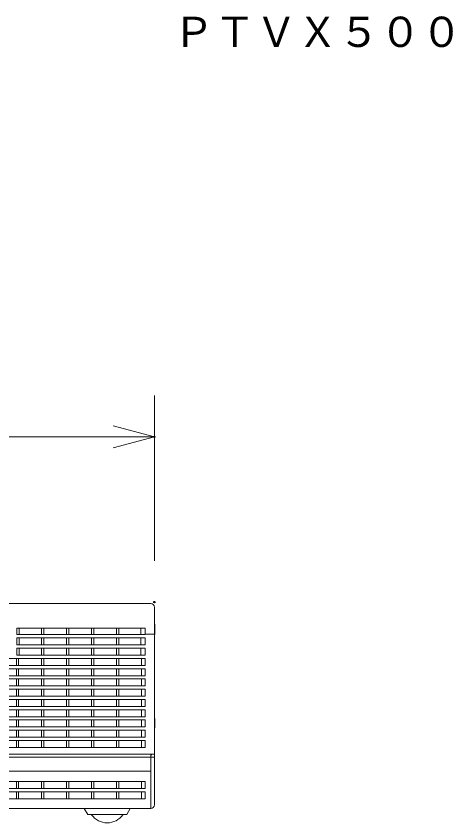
# Model space of a CAD drawing. Units: millimetres, scale not verified. Extents: x -63 to 62, y -56 to 57.
# Drawn here: x 39.02 to 60.14, y 9.41 to 48.47 of the extents above; entities that cross this region are included whole.
import ezdxf
from ezdxf.enums import TextEntityAlignment as Align

# ---------------------------------------------------------------- set-up
doc = ezdxf.new("R2010")
doc.units = ezdxf.units.MM
doc.header["$LTSCALE"] = 0.125
doc.header["$PDMODE"] = 32
doc.header["$PDSIZE"] = 0.0625
for name, color, linetype, lineweight in [('0-0_0', 7, 'Continuous', 9), ('0-3_GAIKEI', 7, 'Continuous', 9), ('0-6_SUNPO', 7, 'Continuous', 9)]:
    doc.layers.add(name, color=color, linetype=linetype, lineweight=lineweight)
doc.layers.add('0-4_TOUROKU', color=7, linetype='Continuous')
doc.layers.add('0-5_DEFPOINTS', color=7, linetype='Continuous')
doc.styles.add('ＭＳ ゴシック', font='')
doc.styles.get('ＭＳ ゴシック').set_extended_font_data('MS Gothic')

# ---------------------------------------------------------------- blocks, each defined once
blk = doc.blocks.new('_OPEN30')
at = {"layer": '0-0_0'}
blk.add_line((0, 0), (-1, 0), dxfattribs=at)
blk.add_lwpolyline([(-1, 0.26795), (0, 0), (-1, -0.26795)], dxfattribs=at)
blk = doc.blocks.new('D4')
at = {"layer": '0-5_DEFPOINTS'}
for p in [(41.8694, 27.8432), (11.3694, 19.8432), (41.8694, 19.8432)]:
    blk.add_point(p, dxfattribs=at)
at = {"layer": '0-6_SUNPO'}
for p, q in [((11.3694, 21.8432), (11.3694, 29.8432)), ((41.8694, 21.8432), (41.8694, 29.8432)), ((13.3694, 27.8432), (39.8694, 27.8432))]:
    blk.add_line(p, q, dxfattribs=at)
at = {"layer": '0-6_SUNPO', "xscale": 2, "yscale": 2, "rotation": 180}
blk.add_blockref('_OPEN30', (11.3694, 27.8432), dxfattribs=at)
at = {"layer": '0-6_SUNPO', "xscale": 2, "yscale": 2}
blk.add_blockref('_OPEN30', (41.8694, 27.8432), dxfattribs=at)
at = {"layer": '0-6_SUNPO', "style": 'ＭＳ ゴシック'}
blk.add_text('305', height=1.833, dxfattribs=at).set_placement((24.7444, 28.3432), align=Align.BOTTOM_LEFT)

msp = doc.modelspace()

# ---------------------------------------------------------------- linework, layer by layer
at = {"layer": '0-3_GAIKEI', "lineweight": 18}
for p, q in [((15.3811, 20.0266), (45.5239, 20.0266)), ((45.7025, 19.8678), (45.7014, 19.8678)), ((45.7025, 19.8678), (45.7025, 10.2821)), ((18.4299, 10.1035), (45.5239, 10.1035))]:
    msp.add_line(p, q, dxfattribs=at)
at = {"layer": '0-3_GAIKEI'}
for p, q in [((45.2623, 18.8358), (39.0491, 18.8358)), ((39.0491, 18.5282), (39.0491, 18.8358)), ((39.1681, 18.5282), (39.1681, 18.8358)), ((40.2398, 18.8358), (40.2398, 18.5284)), ((40.349, 18.8358), (40.349, 18.5284)), ((41.4505, 18.8358), (41.4505, 18.5286)), ((41.5596, 18.8358), (41.5596, 18.5286)), ((42.6611, 18.8358), (42.6611, 18.5288)), ((42.7702, 18.8358), (42.7702, 18.5288)), ((43.8717, 18.8358), (43.8717, 18.529)), ((43.9809, 18.8358), (43.9809, 18.529)), ((45.0525, 18.5292), (45.0525, 18.8358)), ((45.2623, 18.5292), (45.2623, 18.8358)), ((39.0491, 18.5282), (45.2623, 18.5292)), ((45.2644, 18.3595), (39.0491, 18.3595)), ((39.0491, 18.0221), (39.0491, 18.3595)), ((39.1681, 18.0221), (39.1681, 18.3595)), ((40.2398, 18.3595), (40.2398, 18.0221)), ((40.349, 18.3595), (40.349, 18.0221)), ((41.4505, 18.3595), (41.4505, 18.0221)), ((41.5596, 18.3595), (41.5596, 18.0221)), ((42.6611, 18.3595), (42.6611, 18.0221)), ((42.7702, 18.3595), (42.7702, 18.0221)), ((43.8717, 18.3595), (43.8717, 18.0221)), ((43.9809, 18.3595), (43.9809, 18.0221)), ((45.0525, 18.0221), (45.0525, 18.3595)), ((45.2623, 18.0221), (45.2623, 18.3595)), ((39.0491, 18.0221), (45.2644, 18.0221)), ((45.2644, 17.8633), (39.0491, 17.8633)), ((39.0491, 17.5259), (39.0491, 17.8633)), ((39.1681, 17.5259), (39.1681, 17.8633)), ((40.2398, 17.8633), (40.2398, 17.5259)), ((40.349, 17.8633), (40.349, 17.5259)), ((41.4505, 17.8633), (41.4505, 17.5259)), ((41.5596, 17.8633), (41.5596, 17.5259)), ((42.6611, 17.8633), (42.6611, 17.5259)), ((42.7702, 17.8633), (42.7702, 17.5259)), ((43.8717, 17.8633), (43.8717, 17.5259)), ((43.9809, 17.8633), (43.9809, 17.5259)), ((45.0525, 17.5259), (45.0525, 17.8633)), ((45.2623, 17.5259), (45.2623, 17.8633)), ((45.2644, 17.3672), (19.5864, 17.3672)), ((39.0292, 17.3672), (39.0292, 17.0354)), ((39.0491, 17.5259), (45.2644, 17.5259)), ((39.1384, 17.3672), (39.1384, 17.0354)), ((40.2398, 17.3672), (40.2398, 17.0354)), ((40.349, 17.3672), (40.349, 17.0354)), ((41.4505, 17.3672), (41.4505, 17.0354)), ((41.5596, 17.3672), (41.5596, 17.0354)), ((42.6611, 17.3672), (42.6611, 17.0354)), ((42.7702, 17.3672), (42.7702, 17.0354)), ((43.8717, 17.3672), (43.8717, 17.0354)), ((43.9809, 17.3672), (43.9809, 17.0354)), ((45.0823, 17.3672), (45.0823, 17.0354)), ((45.2644, 17.3672), (45.2644, 17.0298)), ((19.5864, 17.0298), (45.2644, 17.0298)), ((45.2644, 16.871), (19.5864, 16.871)), ((39.0292, 16.871), (39.0292, 16.5393)), ((39.1384, 16.871), (39.1384, 16.5393)), ((40.2398, 16.871), (40.2398, 16.5393)), ((40.349, 16.871), (40.349, 16.5393)), ((41.4505, 16.871), (41.4505, 16.5393)), ((41.5596, 16.871), (41.5596, 16.5393)), ((42.6611, 16.871), (42.6611, 16.5393)), ((42.7702, 16.871), (42.7702, 16.5393)), ((43.8717, 16.871), (43.8717, 16.5393)), ((43.9809, 16.871), (43.9809, 16.5393)), ((45.0823, 16.871), (45.0823, 16.5393)), ((45.2644, 16.871), (45.2644, 16.5336)), ((19.5864, 16.5336), (45.2644, 16.5336)), ((45.2644, 16.3749), (19.5864, 16.3749)), ((19.5864, 16.0375), (45.2644, 16.0375)), ((39.0292, 16.3749), (39.0292, 16.0431)), ((39.1384, 16.3749), (39.1384, 16.0431)), ((40.2398, 16.3749), (40.2398, 16.0431)), ((40.349, 16.3749), (40.349, 16.0431)), ((41.4505, 16.3749), (41.4505, 16.0431)), ((41.5596, 16.3749), (41.5596, 16.0431)), ((42.6611, 16.3749), (42.6611, 16.0431)), ((42.7702, 16.3749), (42.7702, 16.0431)), ((43.8717, 16.3749), (43.8717, 16.0431)), ((43.9809, 16.3749), (43.9809, 16.0431)), ((45.0823, 16.3749), (45.0823, 16.0431)), ((45.2644, 16.3749), (45.2644, 16.0375)), ((45.2644, 15.8787), (19.5864, 15.8787)), ((39.0292, 15.8787), (39.0292, 15.547)), ((39.1384, 15.8787), (39.1384, 15.547)), ((40.2398, 15.8787), (40.2398, 15.547)), ((40.349, 15.8787), (40.349, 15.547)), ((41.4505, 15.8787), (41.4505, 15.547)), ((41.5596, 15.8787), (41.5596, 15.547)), ((42.6611, 15.8787), (42.6611, 15.547)), ((42.7702, 15.8787), (42.7702, 15.547)), ((43.8717, 15.8787), (43.8717, 15.547)), ((43.9809, 15.8787), (43.9809, 15.547)), ((45.0823, 15.8787), (45.0823, 15.547)), ((45.2644, 15.8787), (45.2644, 15.5413)), ((19.5864, 15.5413), (45.2644, 15.5413)), ((45.2644, 15.3826), (19.5864, 15.3826)), ((39.0292, 15.3826), (39.0292, 15.0508)), ((39.1384, 15.3826), (39.1384, 15.0508)), ((40.2398, 15.3826), (40.2398, 15.0508)), ((40.349, 15.3826), (40.349, 15.0508)), ((41.4505, 15.3826), (41.4505, 15.0508)), ((41.5596, 15.3826), (41.5596, 15.0508)), ((42.6611, 15.3826), (42.6611, 15.0508)), ((42.7702, 15.3826), (42.7702, 15.0508)), ((43.8717, 15.3826), (43.8717, 15.0508)), ((43.9809, 15.3826), (43.9809, 15.0508)), ((45.0823, 15.3826), (45.0823, 15.0508)), ((45.2644, 15.3826), (45.2644, 15.0452)), ((19.5864, 15.0452), (45.2644, 15.0452)), ((45.2644, 14.8864), (19.5864, 14.8864)), ((39.0292, 14.8864), (39.0292, 14.5546)), ((39.1384, 14.8864), (39.1384, 14.5546)), ((40.2398, 14.8864), (40.2398, 14.5546)), ((40.349, 14.8864), (40.349, 14.5546)), ((41.4505, 14.8864), (41.4505, 14.5546)), ((41.5596, 14.8864), (41.5596, 14.5546)), ((42.6611, 14.8864), (42.6611, 14.5546)), ((42.7702, 14.8864), (42.7702, 14.5546)), ((43.8717, 14.8864), (43.8717, 14.5546)), ((43.9809, 14.8864), (43.9809, 14.5546)), ((45.0823, 14.8864), (45.0823, 14.5546)), ((45.2644, 14.8864), (45.2644, 14.549)), ((19.5864, 14.549), (45.2644, 14.549)), ((45.2644, 14.3902), (19.5864, 14.3902)), ((39.0292, 14.3902), (39.0292, 14.0585)), ((39.1384, 14.3902), (39.1384, 14.0585)), ((40.2398, 14.3902), (40.2398, 14.0585)), ((40.349, 14.3902), (40.349, 14.0585)), ((41.4505, 14.3902), (41.4505, 14.0585)), ((41.5596, 14.3902), (41.5596, 14.0585)), ((42.6611, 14.3902), (42.6611, 14.0585)), ((42.7702, 14.3902), (42.7702, 14.0585)), ((43.8717, 14.3902), (43.8717, 14.0585)), ((43.9809, 14.3902), (43.9809, 14.0585)), ((45.0823, 14.3902), (45.0823, 14.0585)), ((45.2644, 14.3902), (45.2644, 14.0529)), ((19.5864, 14.0529), (45.2644, 14.0529)), ((45.2644, 13.8941), (19.5864, 13.8941)), ((39.0292, 13.8941), (39.0292, 13.5623)), ((39.1384, 13.8941), (39.1384, 13.5623)), ((40.2398, 13.8941), (40.2398, 13.5623)), ((40.349, 13.8941), (40.349, 13.5623)), ((41.4505, 13.8941), (41.4505, 13.5623)), ((41.5596, 13.8941), (41.5596, 13.5623)), ((42.6611, 13.8941), (42.6611, 13.5623)), ((42.7702, 13.8941), (42.7702, 13.5623)), ((43.8717, 13.8941), (43.8717, 13.5623)), ((43.9809, 13.8941), (43.9809, 13.5623)), ((45.0823, 13.8941), (45.0823, 13.5623)), ((45.2644, 13.8941), (45.2644, 13.5567)), ((19.5864, 13.5567), (45.2644, 13.5567)), ((45.2644, 13.3979), (19.5864, 13.3979)), ((39.0292, 13.3979), (39.0292, 13.0662)), ((39.1384, 13.3979), (39.1384, 13.0662)), ((40.2398, 13.3979), (40.2398, 13.0662)), ((40.349, 13.3979), (40.349, 13.0662)), ((41.4505, 13.3979), (41.4505, 13.0662)), ((41.5596, 13.3979), (41.5596, 13.0662)), ((42.6611, 13.3979), (42.6611, 13.0662)), ((42.7702, 13.3979), (42.7702, 13.0662)), ((43.8717, 13.3979), (43.8717, 13.0662)), ((43.9809, 13.3979), (43.9809, 13.0662)), ((45.0823, 13.3979), (45.0823, 13.0662)), ((45.2644, 13.3979), (45.2644, 13.0606)), ((19.5864, 13.0606), (45.2644, 13.0606)), ((45.2644, 11.4094), (19.5864, 11.4094)), ((39.0292, 11.4094), (39.0292, 11.0777)), ((39.1384, 11.4094), (39.1384, 11.0777)), ((40.2398, 11.4094), (40.2398, 11.0777)), ((40.349, 11.4094), (40.349, 11.0777)), ((41.4505, 11.4094), (41.4505, 11.0777)), ((41.5596, 11.4094), (41.5596, 11.0777)), ((42.6611, 11.4094), (42.6611, 11.0777)), ((42.7702, 11.4094), (42.7702, 11.0777)), ((43.8717, 11.4094), (43.8717, 11.0777)), ((43.9809, 11.4094), (43.9809, 11.0777)), ((45.0823, 11.4094), (45.0823, 11.0777)), ((45.2644, 11.4094), (45.2644, 11.072)), ((19.5864, 11.072), (45.2644, 11.072)), ((45.2644, 10.9133), (19.5864, 10.9133)), ((19.5864, 10.5759), (45.2644, 10.5759)), ((39.0292, 10.9133), (39.0292, 10.5815)), ((39.1384, 10.9133), (39.1384, 10.5815)), ((40.2398, 10.9133), (40.2398, 10.5815)), ((40.349, 10.9133), (40.349, 10.5815)), ((41.4505, 10.9133), (41.4505, 10.5815)), ((41.5596, 10.9133), (41.5596, 10.5815)), ((42.6611, 10.9133), (42.6611, 10.5815)), ((42.7702, 10.9133), (42.7702, 10.5815)), ((43.8717, 10.9133), (43.8717, 10.5815)), ((43.9809, 10.9133), (43.9809, 10.5815)), ((45.0823, 10.9133), (45.0823, 10.5815)), ((45.2644, 10.9133), (45.2644, 10.5759))]:
    msp.add_line(p, q, dxfattribs=at)
at = {"layer": '0-3_GAIKEI', "color": 1, "lineweight": 18}
for p, q in [((45.7025, 19.0243), (45.7323, 19.0243)), ((45.7025, 18.7763), (45.7323, 18.7763)), ((45.7323, 19.0243), (45.7323, 18.5282)), ((45.7025, 18.5381), (45.2644, 18.5381)), ((45.7025, 18.5282), (45.7323, 18.5282)), ((45.7025, 14.4597), (45.7323, 14.4597)), ((45.7323, 14.4597), (45.7323, 14.0132)), ((45.7025, 14.2017), (45.7323, 14.2017)), ((45.7025, 14.0132), (45.7323, 14.0132)), ((45.7025, 12.7331), (15.3811, 12.7331)), ((17.9413, 12.5842), (45.7025, 12.5842)), ((45.5239, 12.6835), (45.5239, 10.1035)), ((45.5326, 12.7334), (45.5343, 12.6835)), ((45.5623, 12.7331), (45.5641, 12.6835)), ((45.5239, 11.9195), (18.2797, 11.9195)), ((42.3088, 10.1035), (42.4775, 9.8058)), ((44.3629, 9.8058), (42.4775, 9.8058)), ((44.5316, 10.1035), (44.3629, 9.8058))]:
    msp.add_line(p, q, dxfattribs=at)
at = {"layer": '0-3_GAIKEI', "lineweight": 18}
for centre, start, end in [((45.5239, 19.848), 0, 90), ((45.5239, 10.2821), 270, 0)]:
    msp.add_arc(centre, 0.1786, start, end, dxfattribs=at)
at = {"layer": '0-3_GAIKEI', "color": 1, "lineweight": 18}
msp.add_arc((43.4202, 10.326), 0.9172, 214.64964, 325.35036, dxfattribs=at)

# ---------------------------------------------------------------- block references
at = {"layer": '0-6_SUNPO'}
msp.add_blockref('D4', (3.8331, 0.253), dxfattribs=at)

# ---------------------------------------------------------------- texts
at = {"layer": '0-4_TOUROKU', "style": 'ＭＳ ゴシック'}
msp.add_text('ＰＴＶＸ５００', height=1.466, dxfattribs=at).set_placement((46.599, 46.5345), align=Align.BOTTOM_LEFT)

doc.saveas('drawing.dxf')
